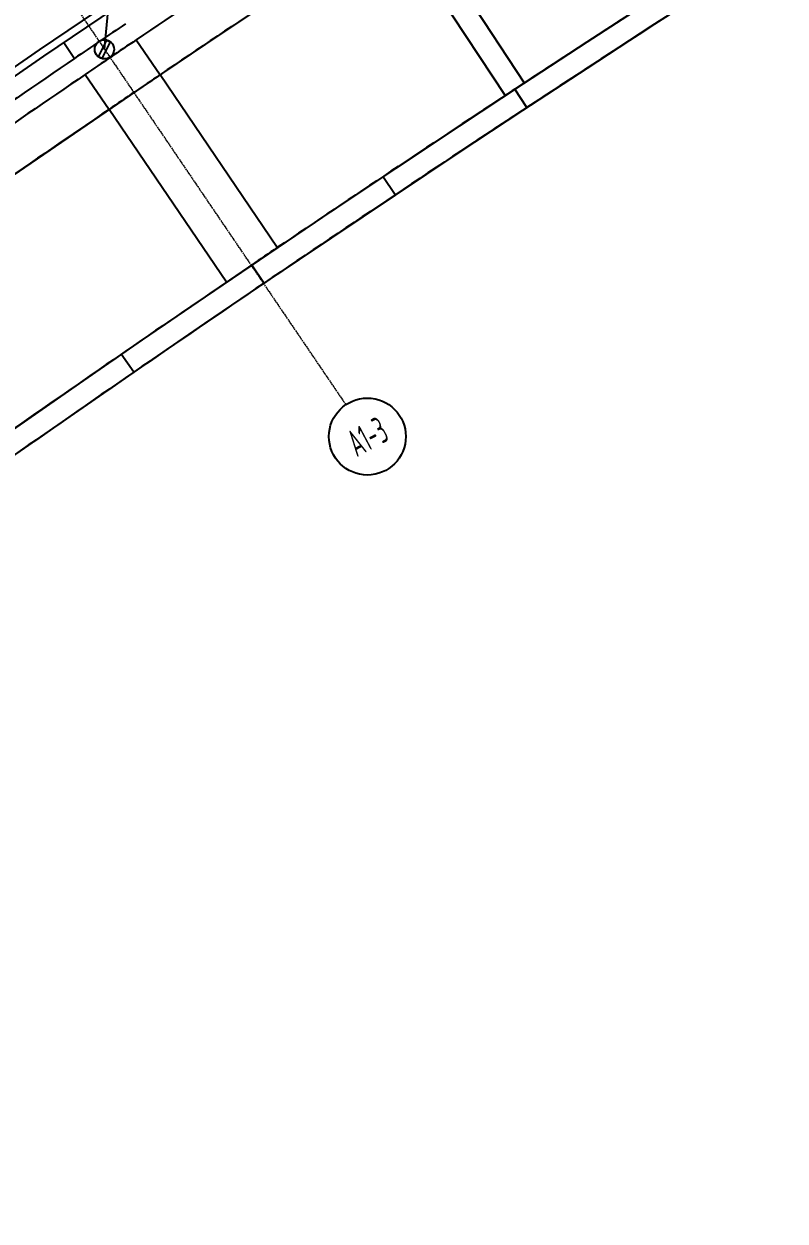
# Model space of a CAD drawing. Header units: millimetres. Extents: x 0 to 12110233, y -6694180 to 0.
# Drawn here: x 11615003 to 11624896, y -6469727 to -6454163 of the extents above; entities that cross this region are included whole.
import ezdxf
from ezdxf.enums import TextEntityAlignment as Align

# ---------------------------------------------------------------- set-up
doc = ezdxf.new("R2010")
doc.units = ezdxf.units.MM
doc.header["$LTSCALE"] = 10
doc.linetypes.add('A1-RG-AXIS-3~4F$0$CENTER', pattern=[50.8, 31.75, -6.35, 6.35, -6.35])
for name, color, linetype in [('A1-RD-3F$0$A-GLAZ', 140, 'Continuous'), ('A1-RD-3F$0$A-louban', 5, 'Continuous'), ('A1-RG-AXIS-3~4F$0$A-SYMB-NAME', 13, 'Continuous'), ('A1-RI-F3$0$0P-RW-E', 210, 'Continuous'), ('A1-RI-F3$0$0P-RW-PR-V', 210, 'Continuous'), ('A1-RI-F3$0$A-SYMB', 4, 'Continuous'), ('A1-RI-F3$0$A-TEXT1', 4, 'Continuous'), ('A1-RI-F3$0$A1-RI-F3$0$A-DETL-PEN1', 245, 'Continuous'), ('A1-RI-F3$0$A1-RI-F3$0$A-DETL-PEN2', 233, 'Continuous'), ('A1-RI-F3$0$Crescent canopy$0$A-DETL-PEN1', 245, 'Continuous'), ('A1-RI-F3$0$Crescent canopy$0$A-DETL-PEN2', 233, 'Continuous')]:
    doc.layers.add(name, color=color, linetype=linetype)
doc.layers.add('A1-RG-AXIS-3~4F$0$A-GRID', color=1, linetype='A1-RG-AXIS-3~4F$0$CENTER', lineweight=9)
doc.styles.add('A1-RG-AXIS-3~4F$0$A1-RG-AXIS$0$XD2008', font='xd-hzs.shx', dxfattribs={"width": 0.7, "bigfont": 'xd-hztxt.shx'})
doc.styles.add('A1-RI-F3$0$ECADI', font='gbeitc.shx', dxfattribs={"width": 0.7, "bigfont": 'gbcbig.shx'})

# ---------------------------------------------------------------- blocks, each defined once
blk = doc.blocks.new('A1-RD-3F')
at = {"layer": 'A1-RD-3F$0$A-GLAZ', "ltscale": 0.25}
for radius, start, end in [(292500, 108.926088, 127.887577), (292800, 117.388439, 127.828852)]:
    blk.add_arc((11778731.9, -6694178.6), radius, start, end, dxfattribs=at)
at = {"layer": 'A1-RD-3F$0$A-louban'}
blk.add_lwpolyline([(11592588.1, -6454464.8), (11599156.3, -6462911.6, -0.0824084), (11683479, -6417305.5)], format="xyb", dxfattribs=at)
blk = doc.blocks.new('A1-RG-AXIS-3~4F$0$A1zhouhao')
at = {"color": 13}
blk.add_circle((11937809, -6402822), 500, dxfattribs=at)
at = {"style": 'A1-RG-AXIS-3~4F$0$A1-RG-AXIS$0$XD2008', "width": 0.7}
blk.add_attdef('GRID', text='', height=500, dxfattribs=at).set_placement((11937809, -6402822), align=Align.MIDDLE)
blk = doc.blocks.new('A1-RG-AXIS-3~4F')
at = {"layer": 'A1-RG-AXIS-3~4F$0$A-GRID', "linetype": 'A1-RG-AXIS-3~4F$0$CENTER', "ltscale": 0.05}
blk.add_lwpolyline([(11682866.1, -6392336.6, 0.1037295), (11569674.9, -6456283.6, 0.1037295)], format="xyb", dxfattribs=at)
at = {"layer": 'A1-RG-AXIS-3~4F$0$A-GRID', "ltscale": 0.05}
for points in [[(11690526.5, -6414141.6, 0.1045271), (11584753.6, -6473784.9, 0.1045271)], [(11691982.6, -6418505.7, 0.1046376), (11587756.3, -6477270.1)]]:
    blk.add_lwpolyline(points, format="xyb", dxfattribs=at)
at = {"layer": 'A1-RG-AXIS-3~4F$0$A-GRID', "linetype": 'A1-RG-AXIS-3~4F$0$CENTER', "ltscale": 0.05}
blk.add_lwpolyline([(11595822.2, -6424689.2), (11619186.6, -6459113.1)], dxfattribs=at)
blk.add_arc((11778731.9, -6694178.6), 308600, 107.574373, 131.323037, dxfattribs=at)
at = {"layer": 'A1-RG-AXIS-3~4F$0$A-GRID', "ltscale": 0.05}
blk.add_arc((11778731.9, -6694178.6), 301700, 107.53359, 131.336201, dxfattribs=at)
at = {"layer": 'A1-RG-AXIS-3~4F$0$A-SYMB-NAME', "linetype": 'ByBlock'}
ref = blk.add_blockref('A1-RG-AXIS-3~4F$0$A1zhouhao', (-1926935.4, -6410632.6), dxfattribs=dict(at, rotation=28.00000001480177))
ref.add_attrib('GRID', 'A1-3', dxfattribs={"layer": '0', "color": 4, "height": 350, "rotation": 28, "style": 'A1-RG-AXIS-3~4F$0$A1-RG-AXIS$0$XD2008', "width": 0.6}).set_placement((11619467.4, -6459526.8), align=Align.MIDDLE)
blk = doc.blocks.new('A1-RI-F3$0$A1-RI-F3$0$CRESCENT')
at = {"layer": 'A1-RI-F3$0$A1-RI-F3$0$A-DETL-PEN1'}
for radius, start, end in [(291580, 107.79006, 130.53329), (291480, 107.79008, 130.53322), (290140, 107.79045, 130.53224), (290040, 107.79047, 130.53216)]:
    blk.add_arc((761388, 423551), radius, start, end, dxfattribs=at)
at = {"layer": 'A1-RI-F3$0$A1-RI-F3$0$A-DETL-PEN2'}
for p, q in [((602669, 665055), (604161, 662786)), ((602419, 664890), (603911, 662622)), ((599117, 663346), (599426, 662891)), ((598174, 663311), (598314, 663104)), ((598455, 662897), (598764, 662442)), ((600950, 660645), (599426, 662891)), ((604193, 662466), (604036, 662704)), ((600288, 660196), (598764, 662442)), ((602482, 661331), (602323, 661568)), ((600619, 660420), (600779, 660184)), ((599084, 659025), (598922, 659260))]:
    blk.add_line(p, q, dxfattribs=at)
for centre, radius, start, end in [((761380, 423550), 288986, 105.8232, 130.74813), ((761380, 423550), 286271, 105.7964, 131.29161), ((761380, 423550), 285986, 105.79356, 131.34926), ((761373, 423573), 289514, 123.37264, 124.08642), ((761360, 423592), 289742, 124.08649, 124.24469), ((761360, 423591), 289492, 124.08643, 124.24476), ((761362, 423588), 289745, 124.2447, 124.95893), ((761362, 423588), 289495, 124.24476, 124.9589), ((761407, 423520), 286312, 123.31296, 123.373)]:
    blk.add_arc(centre, radius, start, end, dxfattribs=at)
blk = doc.blocks.new('A1-RI-F3$0$ysd-ll')
at = {"layer": 'A1-RI-F3$0$0P-RW-PR-V'}
blk.add_lwpolyline([(-25, 120), (25, 120), (25, -120), (-25, -120)], close=True, dxfattribs=at)
blk.add_circle((0, 0), 125, dxfattribs=at)
blk = doc.blocks.new('A1-RI-F3$0$Crescent canopy$0$CRESCENT')
at = {"layer": 'A1-RI-F3$0$Crescent canopy$0$A-DETL-PEN1'}
for radius, start, end in [(291580, 107.79006, 130.53329), (291480, 107.79008, 130.53322), (290140, 107.79045, 130.53224), (290040, 107.79047, 130.53216)]:
    blk.add_arc((761388, 423551), radius, start, end, dxfattribs=at)
at = {"layer": 'A1-RI-F3$0$Crescent canopy$0$A-DETL-PEN2'}
for p, q in [((602669, 665055), (604161, 662786)), ((602419, 664890), (603911, 662622)), ((599117, 663346), (599426, 662891)), ((598174, 663311), (598314, 663104)), ((598455, 662897), (598764, 662442)), ((600950, 660645), (599426, 662891)), ((604193, 662466), (604036, 662704)), ((600288, 660196), (598764, 662442)), ((602482, 661331), (602323, 661568)), ((600619, 660420), (600779, 660184)), ((599084, 659025), (598922, 659260))]:
    blk.add_line(p, q, dxfattribs=at)
for centre, radius, start, end in [((761373, 423573), 289514, 123.37264, 124.08642), ((761373, 423573), 288964, 123.37269, 124.08627), ((761401, 423531), 286299, 122.60031, 123.31304), ((761360, 423592), 289742, 124.08649, 124.24469), ((761399, 423534), 286010, 122.93169, 123.34306), ((761360, 423591), 289492, 124.08643, 124.24476), ((761362, 423588), 289745, 124.2447, 124.95893), ((761362, 423588), 289495, 124.24476, 124.9589), ((761360, 423591), 288942, 124.08628, 124.24491), ((761407, 423520), 286312, 123.31296, 123.373), ((761377, 423567), 286256, 123.37307, 124.08559), ((761362, 423588), 288946, 124.24491, 124.95885), ((761386, 423553), 285988, 123.34306, 123.75446), ((761366, 423583), 285951, 123.75446, 124.16567), ((761360, 423591), 286227, 124.08552, 124.24566), ((761397, 423537), 286292, 124.24575, 124.95849), ((761387, 423553), 285988, 124.16568, 124.57719), ((761404, 423529), 286018, 124.57719, 124.9885)]:
    blk.add_arc(centre, radius, start, end, dxfattribs=at)
blk = doc.blocks.new('A1-RI-F3')
at = {"layer": 'A1-RI-F3$0$A-SYMB'}
blk.add_lwpolyline([(11616049.2, -6454492.9), (11616176.4, -6453161.3), (11617312.4, -6452405.9)], dxfattribs=at)
for name, p in [('A1-RG-AXIS-3~4F', (0, 0)), ('A1-RI-F3$0$Crescent canopy$0$CRESCENT', (11017346, -7117715.9))]:
    blk.add_blockref(name, p)
at = {"color": 3, "linetype": 'ByBlock'}
blk.add_blockref('A1-RD-3F', (0, 0), dxfattribs=at)
at = {"layer": 'A1-RI-F3$0$0P-RW-E', "rotation": 333.1909708781457}
blk.add_blockref('A1-RI-F3$0$ysd-ll', (11616049.2, -6454492.9), dxfattribs=at)
at = {"layer": 'A1-RI-F3$0$Crescent canopy$0$A-DETL-PEN2'}
blk.add_blockref('A1-RI-F3$0$A1-RI-F3$0$CRESCENT', (11017346, -7117715.9), dxfattribs=at)
at = {"layer": 'A1-RI-F3$0$A-TEXT1', "style": 'A1-RI-F3$0$ECADI', "width": 0.7}
for tag, p in [('（-0.050）', (11743140.2, -6434229.8)), ('（结构标高）', (11749919, -6434229.8))]:
    blk.add_attdef(tag, p, '', height=321.4, dxfattribs=at)

msp = doc.modelspace()

# ---------------------------------------------------------------- block references
msp.add_blockref('A1-RI-F3', (0, 0))

doc.saveas('drawing.dxf')
